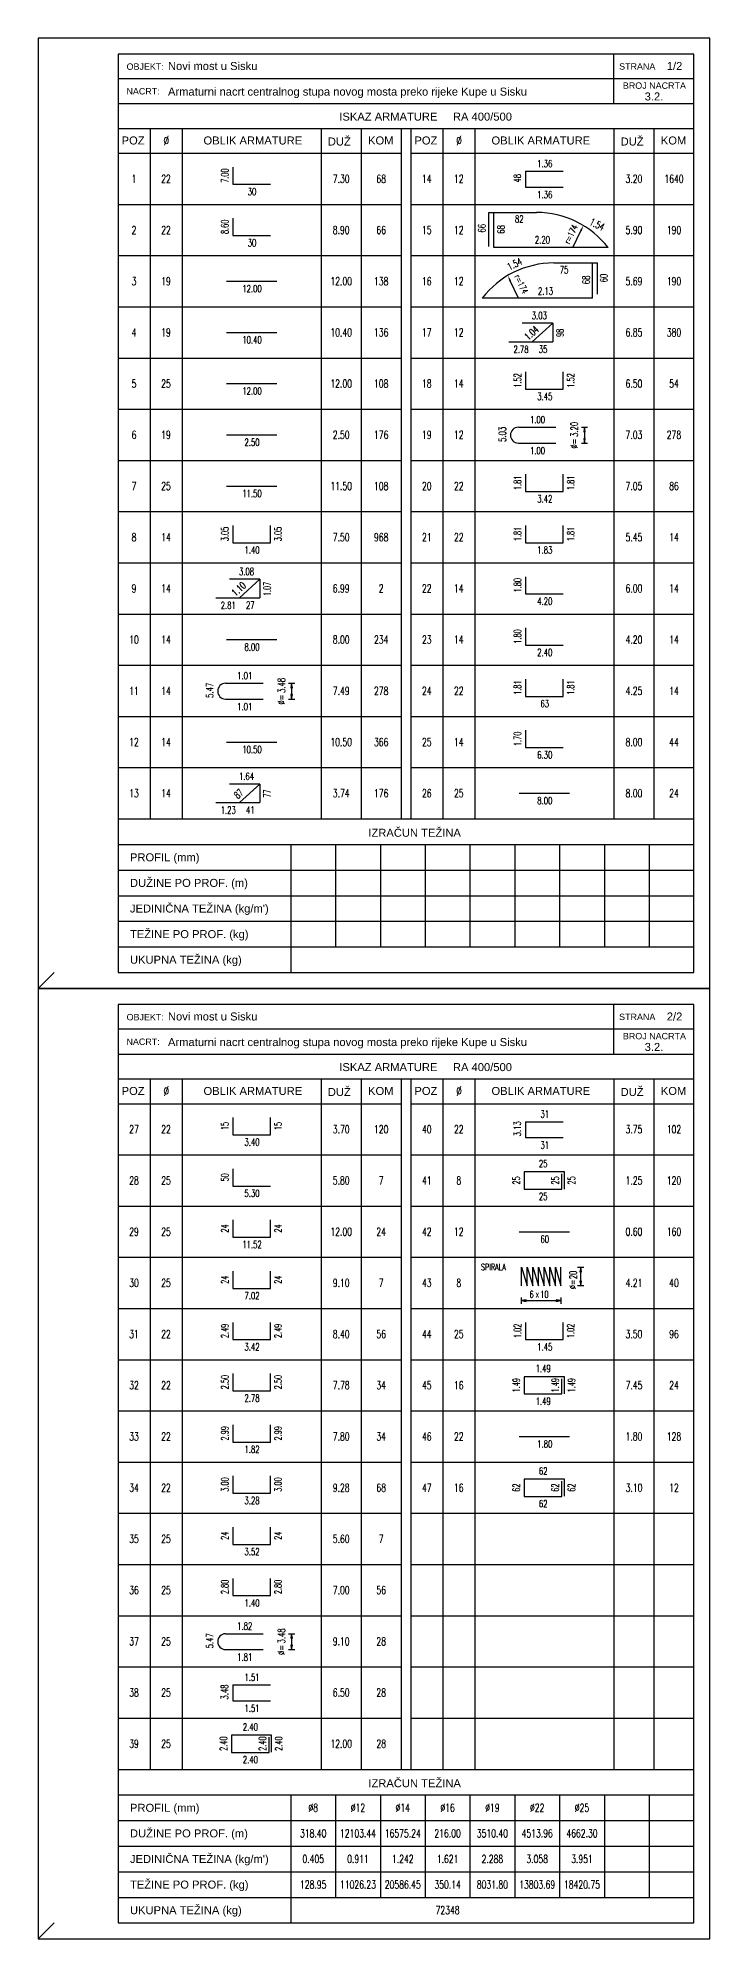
# Model space of a CAD drawing. Extents: x 29670 to 39758, y 69667 to 72992.
# Drawn here: x 38708 to 39758, y 70022 to 72992 of the extents above; entities that cross this region are included whole.
import ezdxf
from ezdxf.enums import TextEntityAlignment as Align

# ---------------------------------------------------------------- set-up
doc = ezdxf.new("R2010")
doc.units = 0
doc.header["$LTSCALE"] = 50
doc.header["$PDMODE"] = 34
doc.header["$PDSIZE"] = 5
doc.layers.get('DEFPOINTS').update_dxf_attribs({"linetype": 'CONTINUOUS'})
for name, color, linetype in [('ARM', 1, 'CONTINUOUS'), ('KOTE', 4, 'CONTINUOUS'), ('TANKO', 8, 'CONTINUOUS'), ('TEKST', 7, 'CONTINUOUS')]:
    doc.layers.add(name, color=color, linetype=linetype)
doc.styles.add('KOTE', font='romans.shx', dxfattribs={"width": 0.7})
doc.styles.add('NASLOV', font='ARIAL.TTF')
doc.dimstyles.new('M-50', dxfattribs={"dimscale": 50, "dimtxt": 0.2, "dimasz": 0.185, "dimexe": 0, "dimexo": 0, "dimgap": 0.1, "dimtad": 1, "dimdec": 0, "dimzin": 0, "dimdsep": 46, "dimtxsty": 'KOTE', "dimcen": 0.09, "dimclrd": 256, "dimclre": 256, "dimclrt": 2, "dimadec": 0, "dimazin": 0, "dimtfac": 1, "dimtdec": 0, "dimtix": 1, "dimtmove": 2, "dimatfit": 3, "dimfxl": 0, "dimtolj": 1, "dimtzin": 0, "dimarcsym": 0})

# ---------------------------------------------------------------- blocks, each defined once
blk = doc.blocks.new('*D360')
at = {"layer": 'DEFPOINTS', "color": 0}
for p in [(39560.5, 72698.8), (39543.8, 72664.2)]:
    blk.add_point(p, dxfattribs=at)
at = {"layer": 'TANKO', "lineweight": -2}
blk.add_line((39543.8, 72664.2), (39556.5, 72690.5), dxfattribs=at)
at = {"layer": 'TANKO'}
blk.add_solid([(39555.1, 72691.1), (39557.9, 72689.8), (39560.5, 72698.8)], dxfattribs=at)
at = {"layer": 'TANKO', "color": 2, "insert": (39541, 72685.2), "char_height": 10, "attachment_point": 5, "rotation": 64.2852, "style": 'KOTE'}
blk.add_mtext('\\A1;{\\fRomanS|b0|i0|c238|p2;r=174}', dxfattribs=at)
blk = doc.blocks.new('*D361')
at = {"layer": 'DEFPOINTS', "color": 0}
for p in [(39442.3, 72620.5), (39458.9, 72585.1)]:
    blk.add_point(p, dxfattribs=at)
at = {"layer": 'TANKO', "lineweight": -2}
blk.add_line((39458.9, 72585.1), (39446.2, 72612.2), dxfattribs=at)
at = {"layer": 'TANKO'}
blk.add_solid([(39447.6, 72612.8), (39444.8, 72611.5), (39442.3, 72620.5)], dxfattribs=at)
at = {"layer": 'TANKO', "color": 2, "insert": (39463.4, 72607.2), "char_height": 10, "attachment_point": 5, "rotation": 295.2088, "style": 'KOTE'}
blk.add_mtext('\\A1;{\\fRomanS|b0|i0|c238|p2;r=174}', dxfattribs=at)
blk = doc.blocks.new('as4')
at = {"layer": 'ARM'}
blk.add_lwpolyline([(3.588, -0.432), (3.588, -0.972), (4.762, -0.972)], dxfattribs=at)
at = {"layer": 'KOTE', "style": 'KOTE', "width": 0.7}
for tag, height, p in [('POZ', 0.25, (0.5, -0.8)), ('FI', 0.25, (1.5, -0.8)), ('A', 0.225, (4.188, -1.2)), ('DUZ', 0.25, (6.975, -0.8)), ('KOM', 0.25, (8.225, -0.8))]:
    blk.add_attdef(tag, text='', height=height, dxfattribs=at).set_placement(p, align=Align.MIDDLE)
at = {"layer": 'KOTE', "style": 'KOTE', "width": 0.6}
blk.add_attdef('B', text='', height=0.225, rotation=90, dxfattribs=at).set_placement((3.337, -0.7), align=Align.MIDDLE)
blk = doc.blocks.new('as7')
at = {"layer": 'ARM'}
blk.add_line((3.386, -0.8), (4.964, -0.8), dxfattribs=at)
at = {"layer": 'KOTE', "style": 'KOTE', "width": 0.7}
for tag, height, p in [('POZ', 0.25, (0.5, -0.8)), ('FI', 0.25, (1.5, -0.8)), ('A', 0.225, (4.188, -1.032)), ('DUZ', 0.25, (6.975, -0.8)), ('KOM', 0.25, (8.225, -0.8))]:
    blk.add_attdef(tag, text='', height=height, dxfattribs=at).set_placement(p, align=Align.MIDDLE)
blk = doc.blocks.new('as3')
at = {"layer": 'ARM'}
blk.add_lwpolyline([(3.588, -0.432), (3.588, -0.972), (4.762, -0.972), (4.762, -0.432)], dxfattribs=at)
at = {"layer": 'KOTE', "style": 'KOTE', "width": 0.7}
for tag, height, p in [('POZ', 0.25, (0.5, -0.8)), ('FI', 0.25, (1.5, -0.8)), ('A', 0.225, (4.188, -1.2)), ('DUZ', 0.25, (6.975, -0.8)), ('KOM', 0.25, (8.225, -0.8))]:
    blk.add_attdef(tag, text='', height=height, dxfattribs=at).set_placement(p, align=Align.MIDDLE)
at = {"layer": 'KOTE', "style": 'KOTE', "width": 0.6}
for tag, p in [('B', (3.337, -0.7)), ('C', (4.998, -0.7))]:
    blk.add_attdef(tag, text='', height=0.225, rotation=90, dxfattribs=at).set_placement(p, align=Align.MIDDLE)
blk = doc.blocks.new('as34')
at = {"layer": 'ARM'}
for p, q in [((4.436, -0.511), (3.481, -0.511)), ((3.795, -1.089), (4.436, -0.511)), ((3.059, -1.089), (3.795, -1.089))]:
    blk.add_line(p, q, dxfattribs=at)
at = {"layer": 'TANKO'}
for p in [(4.436, -0.511), (3.795, -1.089)]:
    blk.add_line(p, (4.436, -1.089), dxfattribs=at)
at = {"layer": 'KOTE', "style": 'KOTE', "width": 0.7}
for tag, height, p in [('D', 0.225, (4.017, -0.272)), ('POZ', 0.25, (0.5, -0.8)), ('FI', 0.25, (1.5, -0.8)), ('DUZ', 0.25, (6.975, -0.8)), ('KOM', 0.25, (8.225, -0.8)), ('A', 0.225, (3.446, -1.328)), ('B', 0.225, (4.135, -1.324))]:
    blk.add_attdef(tag, text='', height=height, dxfattribs=at).set_placement(p, align=Align.MIDDLE)
at = {"layer": 'KOTE', "style": 'KOTE'}
for tag, rotation, width, p in [('E', 41.95193, 0.7, (3.771, -0.817)), ('C', 90, 0.65, (4.663, -0.814))]:
    blk.add_attdef(tag, text='', height=0.225, rotation=rotation, dxfattribs=dict(at, width=width)).set_placement(p, align=Align.MIDDLE)
blk = doc.blocks.new('STR')
at = {"layer": 'KOTE', "color": 9}
blk.add_lwpolyline([(-1, 0.17), (-1, -0.17), (0, 0)], close=True, dxfattribs=at)
at = {"layer": 'KOTE', "color": 9, "linetype": 'ByBlock'}
blk.add_solid([(-1, 0.17), (-1, -0.17), (0, 0)], dxfattribs=at)
blk = doc.blocks.new('as30')
at = {"layer": 'ARM'}
for p, q in [((3.361, -0.564), (4.535, -0.564)), ((3.361, -1.056), (4.535, -1.056))]:
    blk.add_line(p, q, dxfattribs=at)
blk.add_arc((3.361, -0.81), 0.246, 90, 270, dxfattribs=at)
at = {"layer": 'TANKO'}
for p, q in [((5.333, -0.564), (5.521, -0.564)), ((5.427, -0.564), (5.427, -1.056)), ((5.333, -1.056), (5.521, -1.056))]:
    blk.add_line(p, q, dxfattribs=at)
at = {"layer": 'TANKO', "xscale": 0.14, "yscale": 0.14, "zscale": 0.14}
for p, rotation in [((5.427, -0.564), 90), ((5.427, -1.056), 270)]:
    blk.add_blockref('STR', p, dxfattribs=dict(at, rotation=rotation))
at = {"layer": 'KOTE', "style": 'KOTE', "width": 0.7}
blk.add_text('%%c=', height=0.225, rotation=90, dxfattribs=at).set_placement((5.216, -1.229))
for tag, height, p in [('C', 0.225, (3.961, -0.325)), ('POZ', 0.25, (0.5, -0.8)), ('FI', 0.25, (1.5, -0.8)), ('A', 0.225, (3.961, -1.295)), ('DUZ', 0.25, (6.975, -0.8)), ('KOM', 0.25, (8.225, -0.8))]:
    blk.add_attdef(tag, text='', height=height, dxfattribs=at).set_placement(p, align=Align.MIDDLE)
blk.add_attdef('D', text='', height=0.225, rotation=90, dxfattribs=at).set_placement((2.863, -0.784), align=Align.MIDDLE)
blk.add_attdef('B', (5.221, -0.867), '', height=0.225, rotation=90, dxfattribs=at)
blk = doc.blocks.new('as10')
at = {"layer": 'ARM'}
for p, q in [((3.588, -0.564), (3.588, -1.056)), ((3.588, -0.564), (4.762, -0.564)), ((3.588, -1.056), (4.762, -1.056))]:
    blk.add_line(p, q, dxfattribs=at)
at = {"layer": 'KOTE', "style": 'KOTE', "width": 0.7}
for tag, height, p in [('C', 0.225, (4.188, -0.325)), ('POZ', 0.25, (0.5, -0.8)), ('FI', 0.25, (1.5, -0.8)), ('A', 0.225, (4.188, -1.295)), ('DUZ', 0.25, (6.975, -0.8)), ('KOM', 0.25, (8.225, -0.8))]:
    blk.add_attdef(tag, text='', height=height, dxfattribs=at).set_placement(p, align=Align.MIDDLE)
blk.add_attdef('B', text='', height=0.225, rotation=90, dxfattribs=at).set_placement((3.331, -0.784), align=Align.MIDDLE)
blk = doc.blocks.new('as0')
at = {"layer": 'KOTE', "style": 'KOTE', "width": 0.7}
for tag, p in [('POZ', (0.5, -0.8)), ('FI', (1.5, -0.8)), ('DUZ', (6.975, -0.8)), ('KOM', (8.225, -0.8))]:
    blk.add_attdef(tag, text='', height=0.25, dxfattribs=at).set_placement(p, align=Align.MIDDLE)
blk = doc.blocks.new('as2')
at = {"layer": 'ARM'}
blk.add_lwpolyline([(4.802, -1.066), (4.802, -0.53), (3.548, -0.53), (3.548, -1.07), (4.722, -1.07), (4.722, -0.594)], dxfattribs=at)
at = {"layer": 'KOTE', "style": 'KOTE', "width": 0.7}
for tag, height, p in [('B', 0.225, (4.138, -0.276)), ('POZ', 0.25, (0.5, -0.8)), ('FI', 0.25, (1.5, -0.8)), ('B', 0.225, (4.138, -1.298)), ('DUZ', 0.25, (6.975, -0.8)), ('KOM', 0.25, (8.225, -0.8))]:
    blk.add_attdef(tag, text='', height=height, dxfattribs=at).set_placement(p, align=Align.MIDDLE)
at = {"layer": 'KOTE', "style": 'KOTE', "width": 0.6}
for p in [(3.297, -0.798), (4.513, -0.798), (5.021, -0.798)]:
    blk.add_attdef('A', text='', height=0.225, rotation=90, dxfattribs=at).set_placement(p, align=Align.MIDDLE)
blk = doc.blocks.new('as9')
at = {"layer": 'ARM'}
blk.add_lwpolyline([(3.458, -0.896), (3.458, -0.306), (3.634, -0.896), (3.634, -0.306), (3.811, -0.896), (3.811, -0.306), (3.988, -0.896), (3.988, -0.306), (4.164, -0.896), (4.164, -0.306), (4.341, -0.896), (4.341, -0.306), (4.518, -0.896), (4.518, -0.306), (4.694, -0.896), (4.694, -0.306)], dxfattribs=at)
at = {"layer": 'DEFPOINTS', "color": 0, "linetype": 'ByBlock'}
for p in [(4.694, -0.306), (3.458, -0.896), (4.694, -0.896), (4.694, -0.896)]:
    blk.add_point(p, dxfattribs=at)
at = {"layer": 'TANKO'}
for p, q in [((5.209, -0.306), (5.409, -0.306)), ((5.309, -0.796), (5.309, -0.406)), ((5.409, -0.896), (5.209, -0.896)), ((3.458, -1.451), (3.458, -1.251)), ((3.558, -1.351), (4.594, -1.351)), ((4.694, -1.251), (4.694, -1.451))]:
    blk.add_line(p, q, dxfattribs=at)
for points in [[(5.284, -0.456), (5.334, -0.456), (5.309, -0.306)], [(5.334, -0.746), (5.284, -0.746), (5.309, -0.896)], [(3.608, -1.376), (3.608, -1.326), (3.458, -1.351)], [(4.544, -1.326), (4.544, -1.376), (4.694, -1.351)]]:
    blk.add_lwpolyline(points, close=True, dxfattribs=at)
for points in [[(5.284, -0.456), (5.334, -0.456), (5.309, -0.306)], [(5.334, -0.746), (5.284, -0.746), (5.309, -0.896)], [(3.608, -1.376), (3.608, -1.326), (3.458, -1.351)], [(4.544, -1.326), (4.544, -1.376), (4.694, -1.351)]]:
    blk.add_solid(points, dxfattribs=at)
at = {"layer": 'KOTE', "style": 'KOTE', "width": 0.7}
blk.add_text('SPIRALA', height=0.2, dxfattribs=at).set_placement((2.192, -0.403))
blk.add_text('x', height=0.225, dxfattribs=at).set_placement((3.954, -1.146), align=Align.MIDDLE)
blk.add_text('%%c=', height=0.2, rotation=90, dxfattribs=at).set_placement((5.159, -0.992))
at = {"layer": 'KOTE', "style": 'KOTE', "width": 0.6}
blk.add_attdef('A', (5.187, -0.679), '', height=0.225, rotation=90, dxfattribs=at)
at = {"layer": 'KOTE', "style": 'KOTE', "width": 0.7}
for tag, p in [('POZ', (0.5, -0.8)), ('FI', (1.5, -0.8)), ('DUZ', (6.975, -0.8)), ('KOM', (8.225, -0.8))]:
    blk.add_attdef(tag, text='', height=0.25, dxfattribs=at).set_placement(p, align=Align.MIDDLE)
at = {"layer": 'KOTE', "style": 'KOTE', "width": 0.6}
blk.add_attdef('C', text='', height=0.225, dxfattribs=at).set_placement((3.841, -1.27), align=Align.RIGHT)
blk.add_attdef('B', (4.05, -1.271), '', height=0.225, dxfattribs=at)

msp = doc.modelspace()

# ---------------------------------------------------------------- linework, layer by layer
at = {"layer": 'ARM'}
for p, q in [((39733.3, 72966.7), (38833.3, 72966.7)), ((38833.3, 72966.7), (38833.3, 71531.7)), ((39733.3, 71531.7), (39733.3, 72966.7)), ((38833.3, 72889.2), (39733.3, 72889.2)), ((38833.3, 72850.4), (39733.3, 72850.4)), ((39275.8, 72850.4), (39275.8, 71771.7)), ((39290.8, 72850.4), (39290.8, 71771.7)), ((38833.3, 72811.7), (39275.8, 72811.7)), ((39290.8, 72811.7), (39733.3, 72811.7)), ((39412.7, 72719.2), (39487.4, 72719.2)), ((39412.7, 72665.8), (39412.7, 72719.2)), ((39420.8, 72664.2), (39420.8, 72719.2)), ((39599.2, 72664.2), (39420.8, 72664.2)), ((39514.1, 72640.2), (39582.8, 72640.2)), ((39574.7, 72585.1), (39574.7, 72640.2)), ((39582.8, 72591.6), (39582.8, 72640.2)), ((39574.7, 72585.1), (39402.3, 72585.1)), ((38833.3, 71771.7), (39733.3, 71771.7)), ((38833.3, 71731.7), (39733.3, 71731.7)), ((38833.3, 71531.7), (39733.3, 71531.7)), ((39733.3, 71481.7), (38833.3, 71481.7)), ((38833.3, 71481.7), (38833.3, 70046.7)), ((39733.3, 70046.7), (39733.3, 71481.7)), ((38833.3, 71404.2), (39733.3, 71404.2)), ((38833.3, 71365.4), (39733.3, 71365.4)), ((39275.8, 71365.4), (39275.8, 70286.7)), ((39290.8, 71365.4), (39290.8, 70286.7)), ((38833.3, 71326.7), (39275.8, 71326.7)), ((39290.8, 71326.7), (39733.3, 71326.7)), ((38833.3, 70286.7), (39733.3, 70286.7)), ((38833.3, 70246.7), (39733.3, 70246.7)), ((38833.3, 70046.7), (39733.3, 70046.7))]:
    msp.add_line(p, q, dxfattribs=at)
for centre, start, end in [((39487.4, 72578.3), 37.5313, 90), ((39514.1, 72499.3), 90, 142.4687)]:
    msp.add_arc(centre, 140.9, start, end, dxfattribs=at)
at = {"layer": 'KOTE'}
for p, q in [((39608.3, 72889.2), (39608.3, 72966.7)), ((39733.3, 72927.9), (38833.3, 72927.9)), ((38883.3, 72850.4), (38883.3, 71771.7)), ((38933.3, 72850.4), (38933.3, 71771.7)), ((39150.8, 72850.4), (39150.8, 71771.7)), ((39213.3, 72850.4), (39213.3, 71771.7)), ((39340.8, 72850.4), (39340.8, 71771.7)), ((39390.8, 72850.4), (39390.8, 71771.7)), ((39608.3, 72850.4), (39608.3, 71771.7)), ((39670.8, 72850.4), (39670.8, 71771.7)), ((38833.3, 72731.7), (39275.8, 72731.7)), ((39290.8, 72731.7), (39733.3, 72731.7)), ((38833.3, 72651.7), (39275.8, 72651.7)), ((39290.8, 72651.7), (39733.3, 72651.7)), ((38833.3, 72571.7), (39275.8, 72571.7)), ((39290.8, 72571.7), (39733.3, 72571.7)), ((38833.3, 72491.7), (39275.8, 72491.7)), ((39290.8, 72491.7), (39733.3, 72491.7)), ((38833.3, 72411.7), (39275.8, 72411.7)), ((39290.8, 72411.7), (39733.3, 72411.7)), ((38833.3, 72331.7), (39275.8, 72331.7)), ((39290.8, 72331.7), (39733.3, 72331.7)), ((38833.3, 72251.7), (39275.8, 72251.7)), ((39290.8, 72251.7), (39733.3, 72251.7)), ((38833.3, 72171.7), (39275.8, 72171.7)), ((39290.8, 72171.7), (39733.3, 72171.7)), ((38833.3, 72091.7), (39275.8, 72091.7)), ((39290.8, 72091.7), (39733.3, 72091.7)), ((38833.3, 72011.7), (39275.8, 72011.7)), ((39290.8, 72011.7), (39733.3, 72011.7)), ((38833.3, 71931.7), (39275.8, 71931.7)), ((39290.8, 71931.7), (39733.3, 71931.7)), ((38833.3, 71851.7), (39275.8, 71851.7)), ((39290.8, 71851.7), (39733.3, 71851.7)), ((39103.3, 71731.7), (39103.3, 71531.7)), ((39173.3, 71731.7), (39173.3, 71571.7)), ((39243.3, 71731.7), (39243.3, 71571.7)), ((39313.3, 71731.7), (39313.3, 71571.7)), ((39383.3, 71731.7), (39383.3, 71571.7)), ((39453.3, 71731.7), (39453.3, 71571.7)), ((39523.3, 71731.7), (39523.3, 71571.7)), ((39593.3, 71731.7), (39593.3, 71571.7)), ((39663.3, 71731.7), (39663.3, 71571.7)), ((38833.3, 71691.7), (39733.3, 71691.7)), ((38833.3, 71651.7), (39733.3, 71651.7)), ((38833.3, 71611.7), (39733.3, 71611.7)), ((38833.3, 71571.7), (39733.3, 71571.7)), ((39608.3, 71404.2), (39608.3, 71481.7)), ((39733.3, 71442.9), (38833.3, 71442.9)), ((38883.3, 71365.4), (38883.3, 70286.7)), ((38933.3, 71365.4), (38933.3, 70286.7)), ((39150.8, 71365.4), (39150.8, 70286.7)), ((39213.3, 71365.4), (39213.3, 70286.7)), ((39340.8, 71365.4), (39340.8, 70286.7)), ((39390.8, 71365.4), (39390.8, 70286.7)), ((39608.3, 71365.4), (39608.3, 70286.7)), ((39670.8, 71365.4), (39670.8, 70286.7)), ((38833.3, 71246.7), (39275.8, 71246.7)), ((39290.8, 71246.7), (39733.3, 71246.7)), ((38833.3, 71166.7), (39275.8, 71166.7)), ((39290.8, 71166.7), (39733.3, 71166.7)), ((38833.3, 71086.7), (39275.8, 71086.7)), ((39290.8, 71086.7), (39733.3, 71086.7)), ((38833.3, 71006.7), (39275.8, 71006.7)), ((39290.8, 71006.7), (39733.3, 71006.7)), ((38833.3, 70926.7), (39275.8, 70926.7)), ((39290.8, 70926.7), (39733.3, 70926.7)), ((38833.3, 70846.7), (39275.8, 70846.7)), ((39290.8, 70846.7), (39733.3, 70846.7)), ((38833.3, 70766.7), (39275.8, 70766.7)), ((39290.8, 70766.7), (39733.3, 70766.7)), ((38833.3, 70686.7), (39275.8, 70686.7)), ((39290.8, 70686.7), (39733.3, 70686.7)), ((38833.3, 70606.7), (39275.8, 70606.7)), ((39290.8, 70606.7), (39733.3, 70606.7)), ((38833.3, 70526.7), (39275.8, 70526.7)), ((39290.8, 70526.7), (39733.3, 70526.7)), ((38833.3, 70446.7), (39275.8, 70446.7)), ((39290.8, 70446.7), (39733.3, 70446.7)), ((38833.3, 70366.7), (39275.8, 70366.7)), ((39290.8, 70366.7), (39733.3, 70366.7)), ((39103.3, 70246.7), (39103.3, 70046.7)), ((39173.3, 70246.7), (39173.3, 70086.7)), ((39243.3, 70246.7), (39243.3, 70086.7)), ((39313.3, 70246.7), (39313.3, 70086.7)), ((39383.3, 70246.7), (39383.3, 70086.7)), ((39453.3, 70246.7), (39453.3, 70086.7)), ((39523.3, 70246.7), (39523.3, 70086.7)), ((39593.3, 70246.7), (39593.3, 70086.7)), ((39663.3, 70246.7), (39663.3, 70086.7)), ((38833.3, 70206.7), (39733.3, 70206.7)), ((38833.3, 70166.7), (39733.3, 70166.7)), ((38833.3, 70126.7), (39733.3, 70126.7)), ((38833.3, 70086.7), (39733.3, 70086.7))]:
    msp.add_line(p, q, dxfattribs=at)
at = {"layer": 'TANKO'}
for p, q in [((38708.3, 71506.7), (38733.3, 71531.7)), ((38708.3, 70021.7), (38733.3, 70046.7))]:
    msp.add_line(p, q, dxfattribs=at)
for points in [[(38708.3, 71506.7), (39758.3, 71506.7), (39758.3, 72991.7), (38708.3, 72991.7)], [(38708.3, 70021.7), (39758.3, 70021.7), (39758.3, 71506.7), (38708.3, 71506.7)]]:
    msp.add_lwpolyline(points, close=True, dxfattribs=at)

# ---------------------------------------------------------------- block references
at = {"layer": 'KOTE', "xscale": 50, "yscale": 50, "zscale": 50}
for name, p, values in [('as10', (39290.8, 72811.7), {'POZ': '14', 'FI': '12', 'DUZ': '3.20', 'KOM': '1640', 'A': '1.36', 'B': '48', 'C': '1.36'}), ('as4', (38833.3, 72811.7), {'POZ': '1', 'FI': '22', 'DUZ': '7.30', 'KOM': '68', 'A': '30', 'B': '7.00'}), ('as4', (38833.3, 72731.7), {'POZ': '2', 'FI': '22', 'DUZ': '8.90', 'KOM': '66', 'A': '30', 'B': '8.60'}), ('as0', (39290.8, 72731.7), {'POZ': '15', 'FI': '12', 'DUZ': '5.90', 'KOM': '190'}), ('as7', (38833.3, 72651.7), {'POZ': '3', 'FI': '19', 'DUZ': '12.00', 'KOM': '138', 'A': '12.00'}), ('as0', (39290.8, 72651.7), {'POZ': '16', 'FI': '12', 'DUZ': '5.69', 'KOM': '190'}), ('as34', (39290.8, 72571.7), {'POZ': '17', 'FI': '12', 'DUZ': '6.85', 'KOM': '380', 'A': '2.78', 'B': '35', 'C': '98', 'D': '3.03', 'E': '1.04'}), ('as7', (38833.3, 72571.7), {'POZ': '4', 'FI': '19', 'DUZ': '10.40', 'KOM': '136', 'A': '10.40'}), ('as3', (39290.8, 72491.7), {'POZ': '18', 'FI': '14', 'DUZ': '6.50', 'KOM': '54', 'A': '3.45', 'B': '1.52', 'C': '1.52'}), ('as7', (38833.3, 72491.7), {'POZ': '5', 'FI': '25', 'DUZ': '12.00', 'KOM': '108', 'A': '12.00'}), ('as30', (39290.8, 72411.7), {'POZ': '19', 'FI': '12', 'DUZ': '7.03', 'KOM': '278', 'A': '1.00', 'B': '3.20', 'C': '1.00', 'D': '5.03'}), ('as7', (38833.3, 72411.7), {'POZ': '6', 'FI': '19', 'DUZ': '2.50', 'KOM': '176', 'A': '2.50'}), ('as7', (38833.3, 72331.7), {'POZ': '7', 'FI': '25', 'DUZ': '11.50', 'KOM': '108', 'A': '11.50'}), ('as3', (39290.8, 72331.7), {'POZ': '20', 'FI': '22', 'DUZ': '7.05', 'KOM': '86', 'A': '3.42', 'B': '1.81', 'C': '1.81'}), ('as3', (38833.3, 72251.7), {'POZ': '8', 'FI': '14', 'DUZ': '7.50', 'KOM': '968', 'A': '1.40', 'B': '3.05', 'C': '3.05'}), ('as3', (39290.8, 72251.7), {'POZ': '21', 'FI': '22', 'DUZ': '5.45', 'KOM': '14', 'A': '1.83', 'B': '1.81', 'C': '1.81'}), ('as34', (38833.3, 72171.7), {'POZ': '9', 'FI': '14', 'DUZ': '6.99', 'KOM': '2', 'A': '2.81', 'B': '27', 'C': '1.07', 'D': '3.08', 'E': '1.10'}), ('as4', (39290.8, 72171.7), {'POZ': '22', 'FI': '14', 'DUZ': '6.00', 'KOM': '14', 'A': '4.20', 'B': '1.80'}), ('as7', (38833.3, 72091.7), {'POZ': '10', 'FI': '14', 'DUZ': '8.00', 'KOM': '234', 'A': '8.00'}), ('as4', (39290.8, 72091.7), {'POZ': '23', 'FI': '14', 'DUZ': '4.20', 'KOM': '14', 'A': '2.40', 'B': '1.80'}), ('as30', (38833.3, 72011.7), {'POZ': '11', 'FI': '14', 'DUZ': '7.49', 'KOM': '278', 'A': '1.01', 'B': '3.48', 'C': '1.01', 'D': '5.47'}), ('as3', (39290.8, 72011.7), {'POZ': '24', 'FI': '22', 'DUZ': '4.25', 'KOM': '14', 'A': '63', 'B': '1.81', 'C': '1.81'}), ('as4', (39290.8, 71931.7), {'POZ': '25', 'FI': '14', 'DUZ': '8.00', 'KOM': '44', 'A': '6.30', 'B': '1.70'}), ('as7', (38833.3, 71931.7), {'POZ': '12', 'FI': '14', 'DUZ': '10.50', 'KOM': '366', 'A': '10.50'}), ('as34', (38833.3, 71851.7), {'POZ': '13', 'FI': '14', 'DUZ': '3.74', 'KOM': '176', 'A': '1.23', 'B': '41', 'C': '77', 'D': '1.64', 'E': '87'}), ('as7', (39290.8, 71851.7), {'POZ': '26', 'FI': '25', 'DUZ': '8.00', 'KOM': '24', 'A': '8.00'}), ('as10', (39290.8, 71326.7), {'POZ': '40', 'FI': '22', 'DUZ': '3.75', 'KOM': '102', 'A': '31', 'B': '3.13', 'C': '31'}), ('as3', (38833.3, 71326.7), {'POZ': '27', 'FI': '22', 'DUZ': '3.70', 'KOM': '120', 'A': '3.40', 'B': '15', 'C': '15'}), ('as4', (38833.3, 71246.7), {'POZ': '28', 'FI': '25', 'DUZ': '5.80', 'KOM': '7', 'A': '5.30', 'B': '50'}), ('as3', (38833.3, 71166.7), {'POZ': '29', 'FI': '25', 'DUZ': '12.00', 'KOM': '24', 'A': '11.52', 'B': '24', 'C': '24'}), ('as7', (39290.8, 71166.7), {'POZ': '42', 'FI': '12', 'DUZ': '0.60', 'KOM': '160', 'A': '60'}), ('as9', (39290.8, 71086.7), {'POZ': '43', 'FI': '8', 'DUZ': '4.21', 'KOM': '40', 'A': '20', 'B': '10', 'C': '6'}), ('as3', (38833.3, 71086.7), {'POZ': '30', 'FI': '25', 'DUZ': '9.10', 'KOM': '7', 'A': '7.02', 'B': '24', 'C': '24'}), ('as3', (38833.3, 71006.7), {'POZ': '31', 'FI': '22', 'DUZ': '8.40', 'KOM': '56', 'A': '3.42', 'B': '2.49', 'C': '2.49'}), ('as3', (39290.8, 71006.7), {'POZ': '44', 'FI': '25', 'DUZ': '3.50', 'KOM': '96', 'A': '1.45', 'B': '1.02', 'C': '1.02'}), ('as3', (38833.3, 70926.7), {'POZ': '32', 'FI': '22', 'DUZ': '7.78', 'KOM': '34', 'A': '2.78', 'B': '2.50', 'C': '2.50'}), ('as3', (38833.3, 70846.7), {'POZ': '33', 'FI': '22', 'DUZ': '7.80', 'KOM': '34', 'A': '1.82', 'B': '2.99', 'C': '2.99'}), ('as7', (39290.8, 70846.7), {'POZ': '46', 'FI': '22', 'DUZ': '1.80', 'KOM': '128', 'A': '1.80'}), ('as3', (38833.3, 70766.7), {'POZ': '34', 'FI': '22', 'DUZ': '9.28', 'KOM': '68', 'A': '3.28', 'B': '3.00', 'C': '3.00'}), ('as3', (38833.3, 70686.7), {'POZ': '35', 'FI': '25', 'DUZ': '5.60', 'KOM': '7', 'A': '3.52', 'B': '24', 'C': '24'}), ('as3', (38833.3, 70606.7), {'POZ': '36', 'FI': '25', 'DUZ': '7.00', 'KOM': '56', 'A': '1.40', 'B': '2.80', 'C': '2.80'}), ('as30', (38833.3, 70526.7), {'POZ': '37', 'FI': '25', 'DUZ': '9.10', 'KOM': '28', 'A': '1.81', 'B': '3.48', 'C': '1.82', 'D': '5.47'}), ('as10', (38833.3, 70446.7), {'POZ': '38', 'FI': '25', 'DUZ': '6.50', 'KOM': '28', 'A': '1.51', 'B': '3.48', 'C': '1.51'})]:
    msp.add_blockref(name, p, dxfattribs=at).add_auto_attribs(values)
at = {"layer": 'KOTE'}
ref = msp.add_blockref('as2', (39290.8, 71246.7), dxfattribs=dict(at, xscale=50, yscale=50, zscale=50))
ref.add_attrib('POZ', '41', dxfattribs={"height": 12.5, "style": 'KOTE', "width": 0.7}).set_placement((39315.8, 71206.7), align=Align.MIDDLE)
ref.add_attrib('FI', '8', dxfattribs={"height": 12.5, "style": 'KOTE', "width": 0.7}).set_placement((39365.8, 71206.7), align=Align.MIDDLE)
ref.add_attrib('DUZ', '1.25', dxfattribs={"height": 12.5, "style": 'KOTE', "width": 0.7}).set_placement((39639.6, 71206.7), align=Align.MIDDLE)
ref.add_attrib('KOM', '120', dxfattribs={"height": 12.5, "style": 'KOTE', "width": 0.7}).set_placement((39702.1, 71206.7), align=Align.MIDDLE)
ref.add_attrib('A', '25', dxfattribs={"height": 11.25, "rotation": 90, "style": 'KOTE', "width": 0.6}).set_placement((39455.6, 71206.8), align=Align.MIDDLE)
ref.add_attrib('A', '25', dxfattribs={"height": 11.25, "rotation": 90, "style": 'KOTE', "width": 0.6}).set_placement((39516.5, 71206.8), align=Align.MIDDLE)
ref.add_attrib('A', '25', dxfattribs={"height": 11.25, "rotation": 90, "style": 'KOTE', "width": 0.6}).set_placement((39541.9, 71206.8), align=Align.MIDDLE)
ref.add_attrib('B', '25', dxfattribs={"height": 11.25, "style": 'KOTE', "width": 0.7}).set_placement((39497.7, 71181.8), align=Align.MIDDLE)
ref.add_attrib('B', '25', dxfattribs={"height": 11.25, "style": 'KOTE', "width": 0.7}).set_placement((39497.7, 71232.9), align=Align.MIDDLE)
ref = msp.add_blockref('as2', (39290.8, 70926.7), dxfattribs=dict(at, xscale=50, yscale=50, zscale=50))
ref.add_attrib('POZ', '45', dxfattribs={"height": 12.5, "style": 'KOTE', "width": 0.7}).set_placement((39315.8, 70886.7), align=Align.MIDDLE)
ref.add_attrib('FI', '16', dxfattribs={"height": 12.5, "style": 'KOTE', "width": 0.7}).set_placement((39365.8, 70886.7), align=Align.MIDDLE)
ref.add_attrib('DUZ', '7.45', dxfattribs={"height": 12.5, "style": 'KOTE', "width": 0.7}).set_placement((39639.6, 70886.7), align=Align.MIDDLE)
ref.add_attrib('KOM', '24', dxfattribs={"height": 12.5, "style": 'KOTE', "width": 0.7}).set_placement((39702.1, 70886.7), align=Align.MIDDLE)
ref.add_attrib('A', '1.49', dxfattribs={"height": 11.25, "rotation": 90, "style": 'KOTE', "width": 0.6}).set_placement((39455.6, 70886.8), align=Align.MIDDLE)
ref.add_attrib('A', '1.49', dxfattribs={"height": 11.25, "rotation": 90, "style": 'KOTE', "width": 0.6}).set_placement((39516.5, 70886.8), align=Align.MIDDLE)
ref.add_attrib('A', '1.49', dxfattribs={"height": 11.25, "rotation": 90, "style": 'KOTE', "width": 0.6}).set_placement((39541.9, 70886.8), align=Align.MIDDLE)
ref.add_attrib('B', '1.49', dxfattribs={"height": 11.25, "style": 'KOTE', "width": 0.7}).set_placement((39497.7, 70861.8), align=Align.MIDDLE)
ref.add_attrib('B', '1.49', dxfattribs={"height": 11.25, "style": 'KOTE', "width": 0.7}).set_placement((39497.7, 70912.9), align=Align.MIDDLE)
ref = msp.add_blockref('as2', (39290.8, 70766.7), dxfattribs=dict(at, xscale=50, yscale=50, zscale=50))
ref.add_attrib('POZ', '47', dxfattribs={"height": 12.5, "style": 'KOTE', "width": 0.7}).set_placement((39315.8, 70726.7), align=Align.MIDDLE)
ref.add_attrib('FI', '16', dxfattribs={"height": 12.5, "style": 'KOTE', "width": 0.7}).set_placement((39365.8, 70726.7), align=Align.MIDDLE)
ref.add_attrib('DUZ', '3.10', dxfattribs={"height": 12.5, "style": 'KOTE', "width": 0.7}).set_placement((39639.6, 70726.7), align=Align.MIDDLE)
ref.add_attrib('KOM', '12', dxfattribs={"height": 12.5, "style": 'KOTE', "width": 0.7}).set_placement((39702.1, 70726.7), align=Align.MIDDLE)
ref.add_attrib('A', '62', dxfattribs={"height": 11.25, "rotation": 90, "style": 'KOTE', "width": 0.6}).set_placement((39455.6, 70726.8), align=Align.MIDDLE)
ref.add_attrib('A', '62', dxfattribs={"height": 11.25, "rotation": 90, "style": 'KOTE', "width": 0.6}).set_placement((39516.5, 70726.8), align=Align.MIDDLE)
ref.add_attrib('A', '62', dxfattribs={"height": 11.25, "rotation": 90, "style": 'KOTE', "width": 0.6}).set_placement((39541.9, 70726.8), align=Align.MIDDLE)
ref.add_attrib('B', '62', dxfattribs={"height": 11.25, "style": 'KOTE', "width": 0.7}).set_placement((39497.7, 70701.8), align=Align.MIDDLE)
ref.add_attrib('B', '62', dxfattribs={"height": 11.25, "style": 'KOTE', "width": 0.7}).set_placement((39497.7, 70752.9), align=Align.MIDDLE)
ref = msp.add_blockref('as2', (38833.3, 70366.7), dxfattribs=dict(at, xscale=50, yscale=50, zscale=50))
ref.add_attrib('POZ', '39', dxfattribs={"height": 12.5, "style": 'KOTE', "width": 0.7}).set_placement((38858.3, 70326.7), align=Align.MIDDLE)
ref.add_attrib('FI', '25', dxfattribs={"height": 12.5, "style": 'KOTE', "width": 0.7}).set_placement((38908.3, 70326.7), align=Align.MIDDLE)
ref.add_attrib('DUZ', '12.00', dxfattribs={"height": 12.5, "style": 'KOTE', "width": 0.7}).set_placement((39182.1, 70326.7), align=Align.MIDDLE)
ref.add_attrib('KOM', '28', dxfattribs={"height": 12.5, "style": 'KOTE', "width": 0.7}).set_placement((39244.6, 70326.7), align=Align.MIDDLE)
ref.add_attrib('A', '2.40', dxfattribs={"height": 11.25, "rotation": 90, "style": 'KOTE', "width": 0.6}).set_placement((38998.1, 70326.8), align=Align.MIDDLE)
ref.add_attrib('A', '2.40', dxfattribs={"height": 11.25, "rotation": 90, "style": 'KOTE', "width": 0.6}).set_placement((39059, 70326.8), align=Align.MIDDLE)
ref.add_attrib('A', '2.40', dxfattribs={"height": 11.25, "rotation": 90, "style": 'KOTE', "width": 0.6}).set_placement((39084.4, 70326.8), align=Align.MIDDLE)
ref.add_attrib('B', '2.40', dxfattribs={"height": 11.25, "style": 'KOTE', "width": 0.7}).set_placement((39040.2, 70301.8), align=Align.MIDDLE)
ref.add_attrib('B', '2.40', dxfattribs={"height": 11.25, "style": 'KOTE', "width": 0.7}).set_placement((39040.2, 70352.9), align=Align.MIDDLE)

# ---------------------------------------------------------------- texts
at = {"layer": 'KOTE', "style": 'NASLOV'}
for s, height, p in [('OBJEKT:', 10, (38846.7, 72942)), ('STRANA', 10, (39616.3, 72942.3)), ('NACRT:', 10, (38846.5, 72903.5)), ('BROJ NACRTA', 10, (39622.2, 72912.3)), ('PROFIL (mm)', 12.5, (38852, 71705.4)), ('DUŽINE PO PROF. (m)', 12.5, (38852, 71665.4)), ("JEDINIČNA TEŽINA (kg/m')", 12.5, (38852, 71625.4)), ('TEŽINE PO PROF. (kg)', 12.5, (38852, 71585.4)), ('UKUPNA TEŽINA (kg)', 12.5, (38852, 71545.4)), ('OBJEKT:', 10, (38846.7, 71457)), ('STRANA', 10, (39616.3, 71457.3)), ('NACRT:', 10, (38846.5, 71418.5)), ('BROJ NACRTA', 10, (39622.2, 71427.3)), ('PROFIL (mm)', 12.5, (38852, 70220.4)), ('DUŽINE PO PROF. (m)', 12.5, (38852, 70180.4)), ("JEDINIČNA TEŽINA (kg/m')", 12.5, (38852, 70140.4)), ('TEŽINE PO PROF. (kg)', 12.5, (38852, 70100.4)), ('UKUPNA TEŽINA (kg)', 12.5, (38852, 70060.4))]:
    msp.add_text(s, height=height, dxfattribs=at).set_placement(p)
for s, p in [('ISKAZ ARMATURE     RA 400/500', (39314, 72869.1)), ('POZ', (38856.9, 72831.6)), ('OBLIK ARMATURE', (39044, 72831.6)), ('DUŽ', (39179.1, 72831.6)), ('KOM', (39243.9, 72831.6)), ('POZ', (39314.4, 72831.6)), ('OBLIK ARMATURE', (39494, 72831.6)), ('DUŽ', (39636.6, 72831.6)), ('KOM', (39701.4, 72831.6)), ('IZRAČUN TEŽINA', (39296.8, 71751.6)), ('ISKAZ ARMATURE     RA 400/500', (39314, 71384.1)), ('POZ', (38856.9, 71346.6)), ('OBLIK ARMATURE', (39044, 71346.6)), ('DUŽ', (39179.1, 71346.6)), ('KOM', (39243.9, 71346.6)), ('POZ', (39314.4, 71346.6)), ('OBLIK ARMATURE', (39494, 71346.6)), ('DUŽ', (39636.6, 71346.6)), ('KOM', (39701.4, 71346.6)), ('IZRAČUN TEŽINA', (39296.8, 70266.6))]:
    msp.add_text(s, height=12.5, dxfattribs=at).set_placement(p, align=Align.MIDDLE)
at = {"layer": 'KOTE', "style": 'KOTE', "width": 0.7}
for s, height, p in [('%%C', 15, (38908.7, 72831.6)), ('%%C', 15, (39366.2, 72831.6)), ('%%C', 15, (38908.7, 71346.6)), ('%%C', 15, (39366.2, 71346.6)), ('%%c8', 12.5, (39138.3, 70226.7)), ('%%c12', 12.5, (39208.3, 70226.7)), ('%%c14', 12.5, (39278.3, 70226.7)), ('%%c16', 12.5, (39348.3, 70226.7)), ('%%c19', 12.5, (39418.3, 70226.7)), ('%%c22', 12.5, (39488.3, 70226.7)), ('%%c25', 12.5, (39558.3, 70226.7)), ('318.40', 12.5, (39138.3, 70186.7)), ('12103.44', 12.5, (39208.3, 70186.7)), ('16575.24', 12.5, (39278.3, 70186.7)), ('216.00', 12.5, (39348.3, 70186.7)), ('3510.40', 12.5, (39418.3, 70186.7)), ('4513.96', 12.5, (39488.3, 70186.7)), ('4662.30', 12.5, (39558.3, 70186.7)), ('0.405', 12.5, (39138.3, 70146.7)), ('0.911', 12.5, (39208.3, 70146.7)), ('1.242', 12.5, (39278.3, 70146.7)), ('1.621', 12.5, (39348.3, 70146.7)), ('2.288', 12.5, (39418.3, 70146.7)), ('3.058', 12.5, (39488.3, 70146.7)), ('3.951', 12.5, (39558.3, 70146.7)), ('128.95', 12.5, (39138.3, 70106.7)), ('11026.23', 12.5, (39208.3, 70106.7)), ('20586.45', 12.5, (39278.3, 70106.7)), ('350.14', 12.5, (39348.3, 70106.7)), ('8031.80', 12.5, (39418.3, 70106.7)), ('13803.69', 12.5, (39488.3, 70106.7)), ('18420.75', 12.5, (39558.3, 70106.7)), ('72348', 12.5, (39348.3, 70066.7))]:
    msp.add_text(s, height=height, dxfattribs=at).set_placement(p, align=Align.MIDDLE)
for s, rotation, p in [('82', 360, (39460.3, 72709)), ('1.54', 333.7657, (39582, 72700.3)), ('66', 90, (39401.8, 72694.5)), ('68', 90, (39431.8, 72692.6)), ('2.20', 360, (39496.5, 72676.5)), ('1.54', 26.2343, (39453, 72638.6)), ('75', 360, (39530.3, 72629.6)), ('68', 90, (39564.8, 72613.8)), ('60', 90, (39592.3, 72616.6)), ('2.13', 360, (39501.3, 72596.3))]:
    msp.add_text(s, height=11.25, rotation=rotation, dxfattribs=at).set_placement(p, align=Align.MIDDLE)
at = {"layer": 'TEKST', "style": 'NASLOV'}
for s, p in [('Novi most u Sisku', (38911.4, 72941.7)), ('1/2', (39690.8, 72941.7)), ('Armaturni nacrt centralnog stupa novog mosta preko rijeke Kupe u Sisku', (38911.4, 72901.7)), ('Novi most u Sisku', (38911.4, 71456.7)), ('2/2', (39690.8, 71456.7)), ('Armaturni nacrt centralnog stupa novog mosta preko rijeke Kupe u Sisku', (38911.4, 71416.7))]:
    msp.add_text(s, height=12.5, dxfattribs=at).set_placement(p)
for p in [(39670.8, 72900.4), (39670.8, 71415.4)]:
    msp.add_text('3.2.', height=12.5, dxfattribs=at).set_placement(p, align=Align.MIDDLE)

# ---------------------------------------------------------------- dimensions: what is measured, and where the dimension line sits
at = {"layer": 'TANKO'}
for center, mpoint, picture, middle in [((39543.8, 72664.2), (39560.5, 72698.8), '*D360', (39541, 72685.2)), ((39458.9, 72585.1), (39442.3, 72620.5), '*D361', (39463.4, 72607.2))]:
    dim = msp.add_radius_dim(center=center, mpoint=mpoint, text='{\\fRomanS|b0|i0|c238|p2;r=174}', dimstyle='M-50', dxfattribs=at)
    dim.commit()
    dim.dimension.update_dxf_attribs({"geometry": picture, "text_midpoint": middle, "dimtype": 164})

doc.saveas('drawing.dxf')
